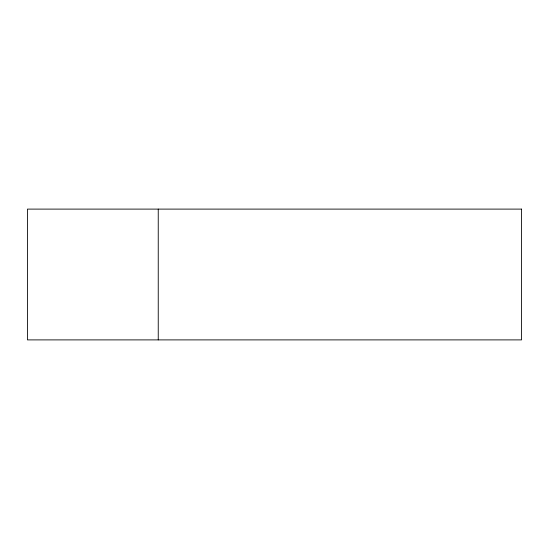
<?xml version="1.0" encoding="UTF-8"?>
<svg xmlns="http://www.w3.org/2000/svg" width="549" height="549" viewBox="0 0 549 549"><rect width="100%" height="100%" fill="white"/><g stroke="black" fill="none" stroke-linecap="round" stroke-linejoin="round"><path stroke-width="0.82" d="M158.242 209.107L158.242 339.893M521.55 209.107L27.45 209.107L27.45 339.893L521.55 339.893L521.55 209.107"/></g></svg>
